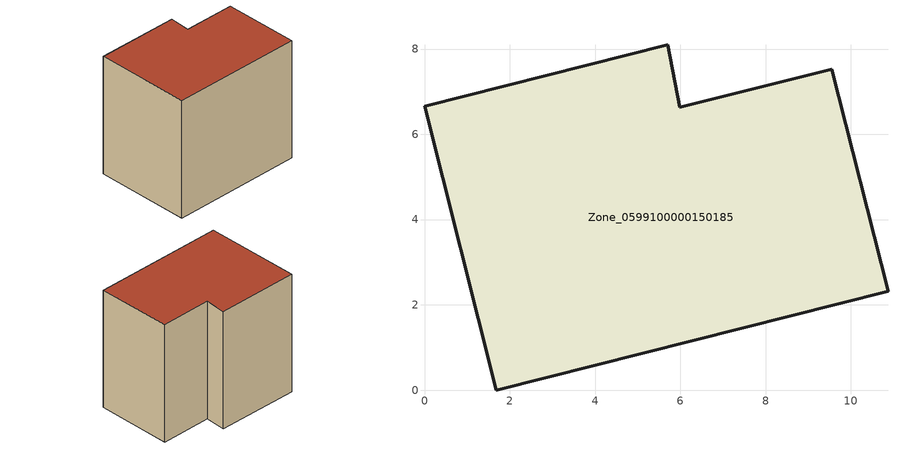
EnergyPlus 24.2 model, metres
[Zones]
Zone_0599100000150185
 floor ground (C_G): 0,6.66 5.71,8.1 5.98,6.63 9.55,7.53 10.87,2.32 1.68,0 z0
 wall outside (C_F): 5.71,8.1 0,6.66 1.68,0 10.87,2.32 9.55,7.53 5.98,6.63 5.71,8.1 z0:8.68
 roof outside (C_R): 10.87,2.32 9.55,7.53 5.98,6.63 5.71,8.1 0,6.66 1.68,0 z8.68
[BUILDING]
Pand.0599100000150185: North Axis=0; Terrain=City; Loads Convergence Tolerance Value=0.04; Temperature Convergence Tolerance Value=0.4; Solar Distribution=FullExterior; Maximum Number of Warmup Days=25; Minimum Number of Warmup Days=1
[Site:Location]
Rotterdam.The.Hague.AP_ZH_NLD Design_Conditions: Latitude=51.96; Longitude=4.45; Time Zone=1; Elevation=-4.5
[SITE:GROUNDTEMPERATURE:BUILDINGSURFACE]
18, 18, 18, 18, 18, 18, 18, 18, 18, 18, 18, 18
[MATERIAL] Thermal Absorptance=0.9; Solar Absorptance=0.7; Visible Absorptance=0.7
Name | Roughness | Thickness | Conductivity | Density | Specific Heat
G.TC.1992-2005 | MediumSmooth | 0.15 | 0.06 | 540 | 1210
F.TC.1992-2005 | Rough | 0.3 | 0.12 | 1920 | 840
R.TC.1992-2005 | MediumRough | 0.2 | 0.08 | 1500 | 1000
[CONSTRUCTION]
C_G: G.TC.1992-2005
C_F: F.TC.1992-2005
C_R: R.TC.1992-2005
[ZONE]
Zone_0599100000150185: Type=1; Multiplier=1; Ceiling Height=Autocalculate; Volume=Autocalculate; Floor Area=autocalculate; Part of Total Floor Area=Yes
[ZONEINFILTRATION:DESIGNFLOWRATE]
Infil_Zone_0599100000150185: Zone or ZoneList or Space or SpaceList=Zone_0599100000150185; Schedule=AlwaysOn; Design Flow Rate Calculation Method=Flow/Area; Flow Rate per Floor Area=0.0015; Constant Term Coefficient=1; Temperature Term Coefficient=0; Velocity Term Coefficient=0; Velocity Squared Term Coefficient=0
[HVACTEMPLATE:ZONE:IDEALLOADSAIRSYSTEM]
Zone_0599100000150185: Maximum Heating Supply Air Temperature=50; Minimum Cooling Supply Air Temperature=13; Maximum Heating Supply Air Humidity Ratio=0.0156; Minimum Cooling Supply Air Humidity Ratio=0.0077; Heating Limit=NoLimit; Cooling Limit=NoLimit; Dehumidification Control Type=ConstantSensibleHeatRatio; Cooling Sensible Heat Ratio=0.7; Dehumidification Setpoint=60; Humidification Control Type=None; Humidification Setpoint=30; Outdoor Air Method=None; Outdoor Air Flow Rate per Person=0.00944; Outdoor Air Flow Rate per Zone Floor Area=0; Outdoor Air Flow Rate per Zone=0; Demand Controlled Ventilation Type=None; Outdoor Air Economizer Type=NoEconomizer; Heat Recovery Type=None; Sensible Heat Recovery Effectiveness=0.7; Latent Heat Recovery Effectiveness=0.65
[ZONECONTROL:THERMOSTAT]
ThermostatControl_Zone_0599100000150185: Zone or ZoneList=Zone_0599100000150185; Control Type Schedule=DualSetpointControlType; Control 1=Thermostat_Zone_0599100000150185; Temperature Difference Between Cutout And Setpoint=0
[THERMOSTATSETPOINT:DUALSETPOINT]
Thermostat_Zone_0599100000150185: Heating Setpoint Temperature Schedule=HeatingSetpoint_Zone_0599100000150185; Cooling Setpoint Temperature Schedule=CoolingSetpoint_Zone_0599100000150185
[SCHEDULE:COMPACT]
HeatingSetpoint_Zone_0599100000150185: Through: 12/31, For: AllDays, Until: 24:00, 21
CoolingSetpoint_Zone_0599100000150185: Through: 12/31, For: AllDays, Until: 24:00, 24
DualSetpointControlType: Through: 12/31, For: AllDays, Until: 24:00, 4
AlwaysOn: Through: 12/31, For: AllDays, Until: 24:00, 1
